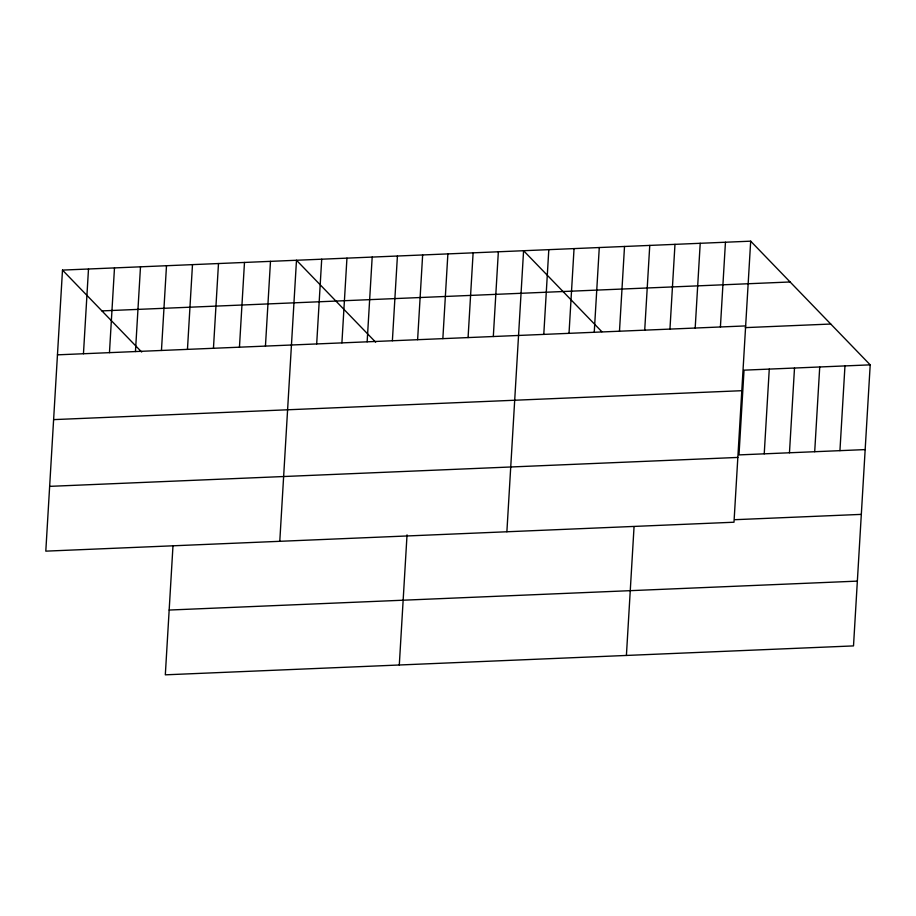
<?xml version="1.0" encoding="UTF-8"?>
<svg xmlns="http://www.w3.org/2000/svg" width="916" height="916" viewBox="0 0 916 916"><rect width="100%" height="100%" fill="white"/><g stroke="black" fill="none" stroke-linecap="round" stroke-linejoin="round"><path stroke-width="1.37" d="M62.494 270.094L45.8 551.146L733.991 522.223L750.685 241.171L62.494 270.094L141.671 352.03M83.459 353.736L88.497 268.995M109.462 352.649L114.489 267.907M135.453 351.549L140.492 266.808M161.456 350.462L166.494 265.72M172.964 546.085L165.315 674.829L853.506 645.906L870.2 364.854L750.685 241.171M187.459 349.374L192.486 264.632M213.451 348.275L218.489 263.533M239.454 347.187L244.48 262.445M265.445 346.088L270.483 261.346M279.781 541.31L296.486 260.259L375.652 342.195M316.684 343.935L321.711 259.194M341.908 342.882L346.946 258.14M367.144 341.817L372.182 257.075M392.38 340.752L397.418 256.011M417.616 339.699L422.642 254.957M399.296 664.993L407.036 534.852M442.852 338.634L447.878 253.892M468.076 337.58L473.114 252.839M493.312 336.515L498.35 251.774M506.88 531.772L523.586 250.709L601.858 331.718M543.783 334.397L548.81 249.656M569.019 333.332L574.046 248.591M594.244 332.268L599.282 247.538M619.479 331.214L624.517 246.473M644.715 330.149L649.753 245.408M626.407 655.455L634.055 526.7M669.951 329.096L674.977 244.354M695.187 328.031L700.213 243.29M720.411 326.966L725.449 242.225M764.23 453.832L769.268 369.091M789.466 452.779L794.504 368.037M814.702 451.714L819.728 366.973M839.938 450.649L844.964 365.919M101.939 310.902L790.119 281.979M57.468 354.835L745.647 325.913M745.246 327.63L830.755 324.035M870.2 364.854L744.032 370.156L738.994 454.897L865.162 449.596M53.609 419.62L741.8 390.697M49.647 486.362L737.838 457.439M735.147 519.681L861.315 514.38M169.162 610.045L857.353 581.122"/></g></svg>
